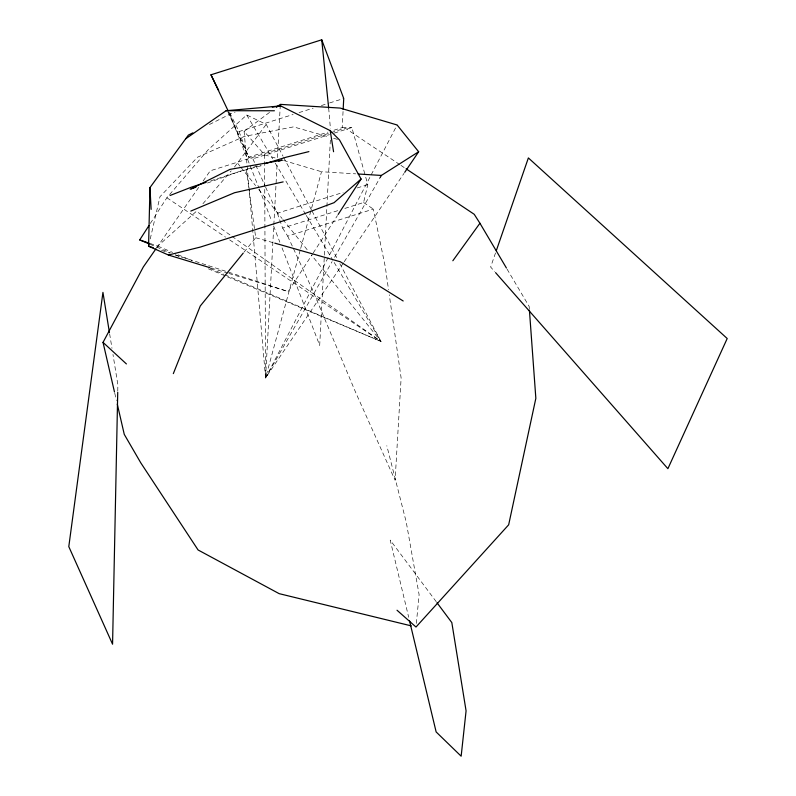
<?xml version="1.0" encoding="UTF-8"?>
<svg xmlns="http://www.w3.org/2000/svg" width="796" height="796" viewBox="0 0 796 796"><rect width="100%" height="100%" fill="white"/><g stroke="black" fill="none" stroke-linecap="round" stroke-linejoin="round"><path stroke-width="0.6" stroke-dasharray="3.98 2.98" d="M117.758 391.055L117.878 384.856L112.972 354.439M330.36 140.006L319.694 345.384L281.675 246.899M333.912 130.236L342.21 127.609L343.096 110.624M343.504 262.799L265.565 377.951L277.197 162.553M277.456 157.598L280.331 104.366M416.338 623.437L419.114 594.702L406.298 522.345L386.806 445.7M150.245 238.959L159.976 196.712L197.577 157.19L244.402 136.395L293.495 126.872L328.897 136.942M344.807 208.433L363.583 202.502L367.802 184.612L365.473 176.294M247.128 166.066L265.565 377.951L300.361 249.655M300.679 248.461L321.494 171.727L355.703 173.846M495.52 252.949L490.644 267.028L494.754 271.705M269.565 112.395L244.113 131.37L264.6 154.832L265.565 377.951L397.105 124.982M265.565 377.951L332.091 261.615M334.559 257.307L380.14 177.598M150.315 223.467L166.861 197.756L208.084 149.847L246.72 114.992L266.222 124.385L283.028 156.175M228.92 273.476L288.222 291.555L312.51 254.043M313.186 253.009L337.474 215.497M344.2 261.765L404.04 173.349M156.693 247.745L198.95 187.01M203.179 180.931L210.224 170.812L329.793 133.012M234.442 167.1L266.222 124.385M244.014 252.153L255.735 237.735L245.984 167.648M202.92 203.736L231.208 170.851M149.897 243.397L157.817 246.093L196.453 211.248L230.93 235.576M209.428 124.504L232.691 112.803L235.089 112.455M207.467 183.02L238.541 171.787L260.71 165.001M210.791 180.841L238.541 171.787L263.357 165.19M229.686 112.654L239.039 131.569L293.147 114.475M299.027 112.614L313.146 108.147M321.375 105.55L328.44 103.321M329.614 102.943L343.733 98.485M227.974 112.057L248.601 157.2L327.982 132.106M330.977 132.643L345.185 128.146L399.9 164.682M228.651 111.957L248.601 157.2L252.889 158.802L329.464 134.604M334.181 133.111L351.852 127.529L365.145 175.1M265.615 187.14L277.326 213.209L343.126 192.413M357.225 187.956L367.802 184.612M277.326 213.209L282.63 228.084L337.773 210.661M282.63 228.084L287.704 236.143L373.314 209.089L385.244 266.6L388.557 289.863M342.21 127.609L351.852 127.529M333.624 138.285L338.34 139.628M255.735 237.735L273.595 242.81M264.6 154.832L276.451 158.344M283.565 160.464L321.494 171.727M211.129 268.053L227.726 273.108M161.479 250.392L169.697 253.058M175.568 254.969L288.222 291.555M150.016 244.253L170.593 252.919M175.17 254.839L182.025 257.725M208.333 268.799L380.995 341.464L339.842 263.625M157.817 246.093L172.623 252.422M178.314 254.859L191.975 260.69M210.194 268.481L223.865 274.322M224.999 274.799L380.995 341.464L333.494 261.347M400.935 165.369L405.065 168.125M166.861 197.756L225.547 237.138M229.666 239.894L380.995 341.464L311.674 255.307M363.583 202.502L373.314 209.089M231.944 236.293L380.995 341.464M237.676 163.339L240.014 166.245M240.79 167.21L255.586 185.607M258.7 189.478L282.073 218.522M282.849 219.487L307.783 250.461M436.228 601.706L390.199 540.096L408.696 617.318M246.72 114.992L272.69 158.792M275.217 163.071L305.624 214.343M306.261 215.408L332.857 260.272M507.052 269.088L529.141 306.4L529.32 308.858M283.605 157.28L311.435 209.905M312.012 211L337.524 259.237M287.704 236.143L312.39 289.635L355.643 392.378L395.095 480.306L401.124 378L389.264 294.759M252.889 158.802L265.108 186.005M229.696 114.146L258.859 187.806M259.307 188.97L271.834 221.407M273.625 226.044L279.884 242.273M239.039 131.569L248.601 157.2M114.763 393.214L116.445 400.478M109.629 333.753L111.987 348.35M244.113 131.37L247.029 164.832M328.678 108.047L330.44 128.902"/><path stroke-width="1.19" d="M117.728 392.299L112.564 644.203L68.794 546.623L102.943 292.391L109.43 332.539M192.811 132.872L188.383 135.101L149.966 187.587L148.573 246.203L168.424 255.028L209.935 267.685M343.156 109.41L343.733 98.485L321.733 39.8L210.97 74.804L228.134 110.873M149.131 243.785L148.573 246.203L153.27 247.725M496.326 250.611L528.375 157.926L727.206 338.519L667.894 468.685L495.57 272.63M173.329 373.623L200.274 305.992L243.228 253.118M114.485 392.01L103.032 342.38L143.31 266.978L155.986 248.76M380.14 177.598L381.364 175.438L418.656 151.757L397.105 124.982L340.21 108.077L280.331 104.366L276.421 107.291M148.872 243.775L139.718 239.924L148.991 225.527M338.151 214.452L361.085 179.03L339.524 139.957L330.211 130.624L280.719 105.918L226.104 110.724L185.657 138.812M404.736 172.324L418.656 151.757M452.844 260.75L479.928 223.248L474.227 214.303L406.089 168.812M361.085 179.03L334.071 202.672L296.261 216.751L200.343 247.068L168.424 255.028M190.194 189.269L229.984 169.389L282.252 160.165L278.709 161.11M190.811 211.079L234.561 192.722L283.147 181.896M170.065 195.498L191.139 187.259L206.174 182.344M191.348 188.851L195.955 187.189M265.376 163.578L286.371 157.15L308.898 151.608M272.312 107.122L280.719 105.918M226.104 110.724L274.401 110.763M358.15 173.996L381.364 175.438M411.184 625.855L279.167 593.657L198.085 549.976L140.802 462.874L124.266 434.377L117.281 404.109M274.779 243.138L340.27 261.745L403.184 300.978M139.718 239.924L148.772 243.009M397.025 610.233L415.99 627.029L508.664 524.803L535.847 398.318L529.41 310.082M103.032 342.38L126.405 363.931M436.974 602.701L451.82 622.581L466.078 710.868L461.153 756.2L436.138 731.932L409.562 620.93M479.928 223.248L506.425 268.023M210.97 74.804L218.671 90.396M330.211 130.624L333.574 151.718M321.733 39.8L328.678 108.047M149.966 187.587L151.131 209.388"/></g></svg>
